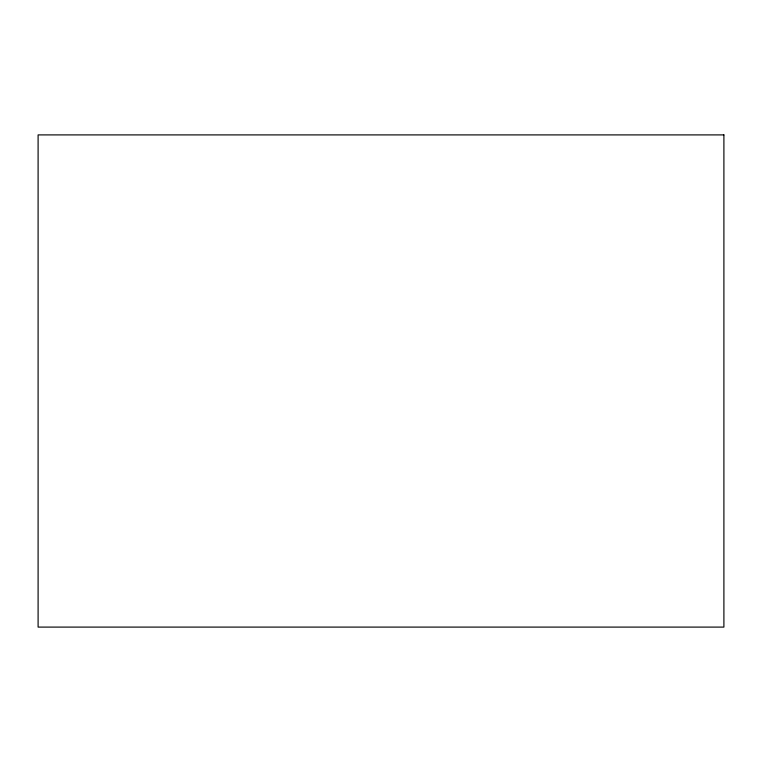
<?xml version="1.0" encoding="UTF-8"?>
<svg xmlns="http://www.w3.org/2000/svg" width="762" height="762" viewBox="0 0 762 762"><rect width="100%" height="100%" fill="white"/><g stroke="black" fill="none" stroke-linecap="round" stroke-linejoin="round"><path stroke-width="1.14" d="M723.9 134.903L38.1 134.903L38.1 627.097L723.9 627.097L723.9 134.903"/></g></svg>
